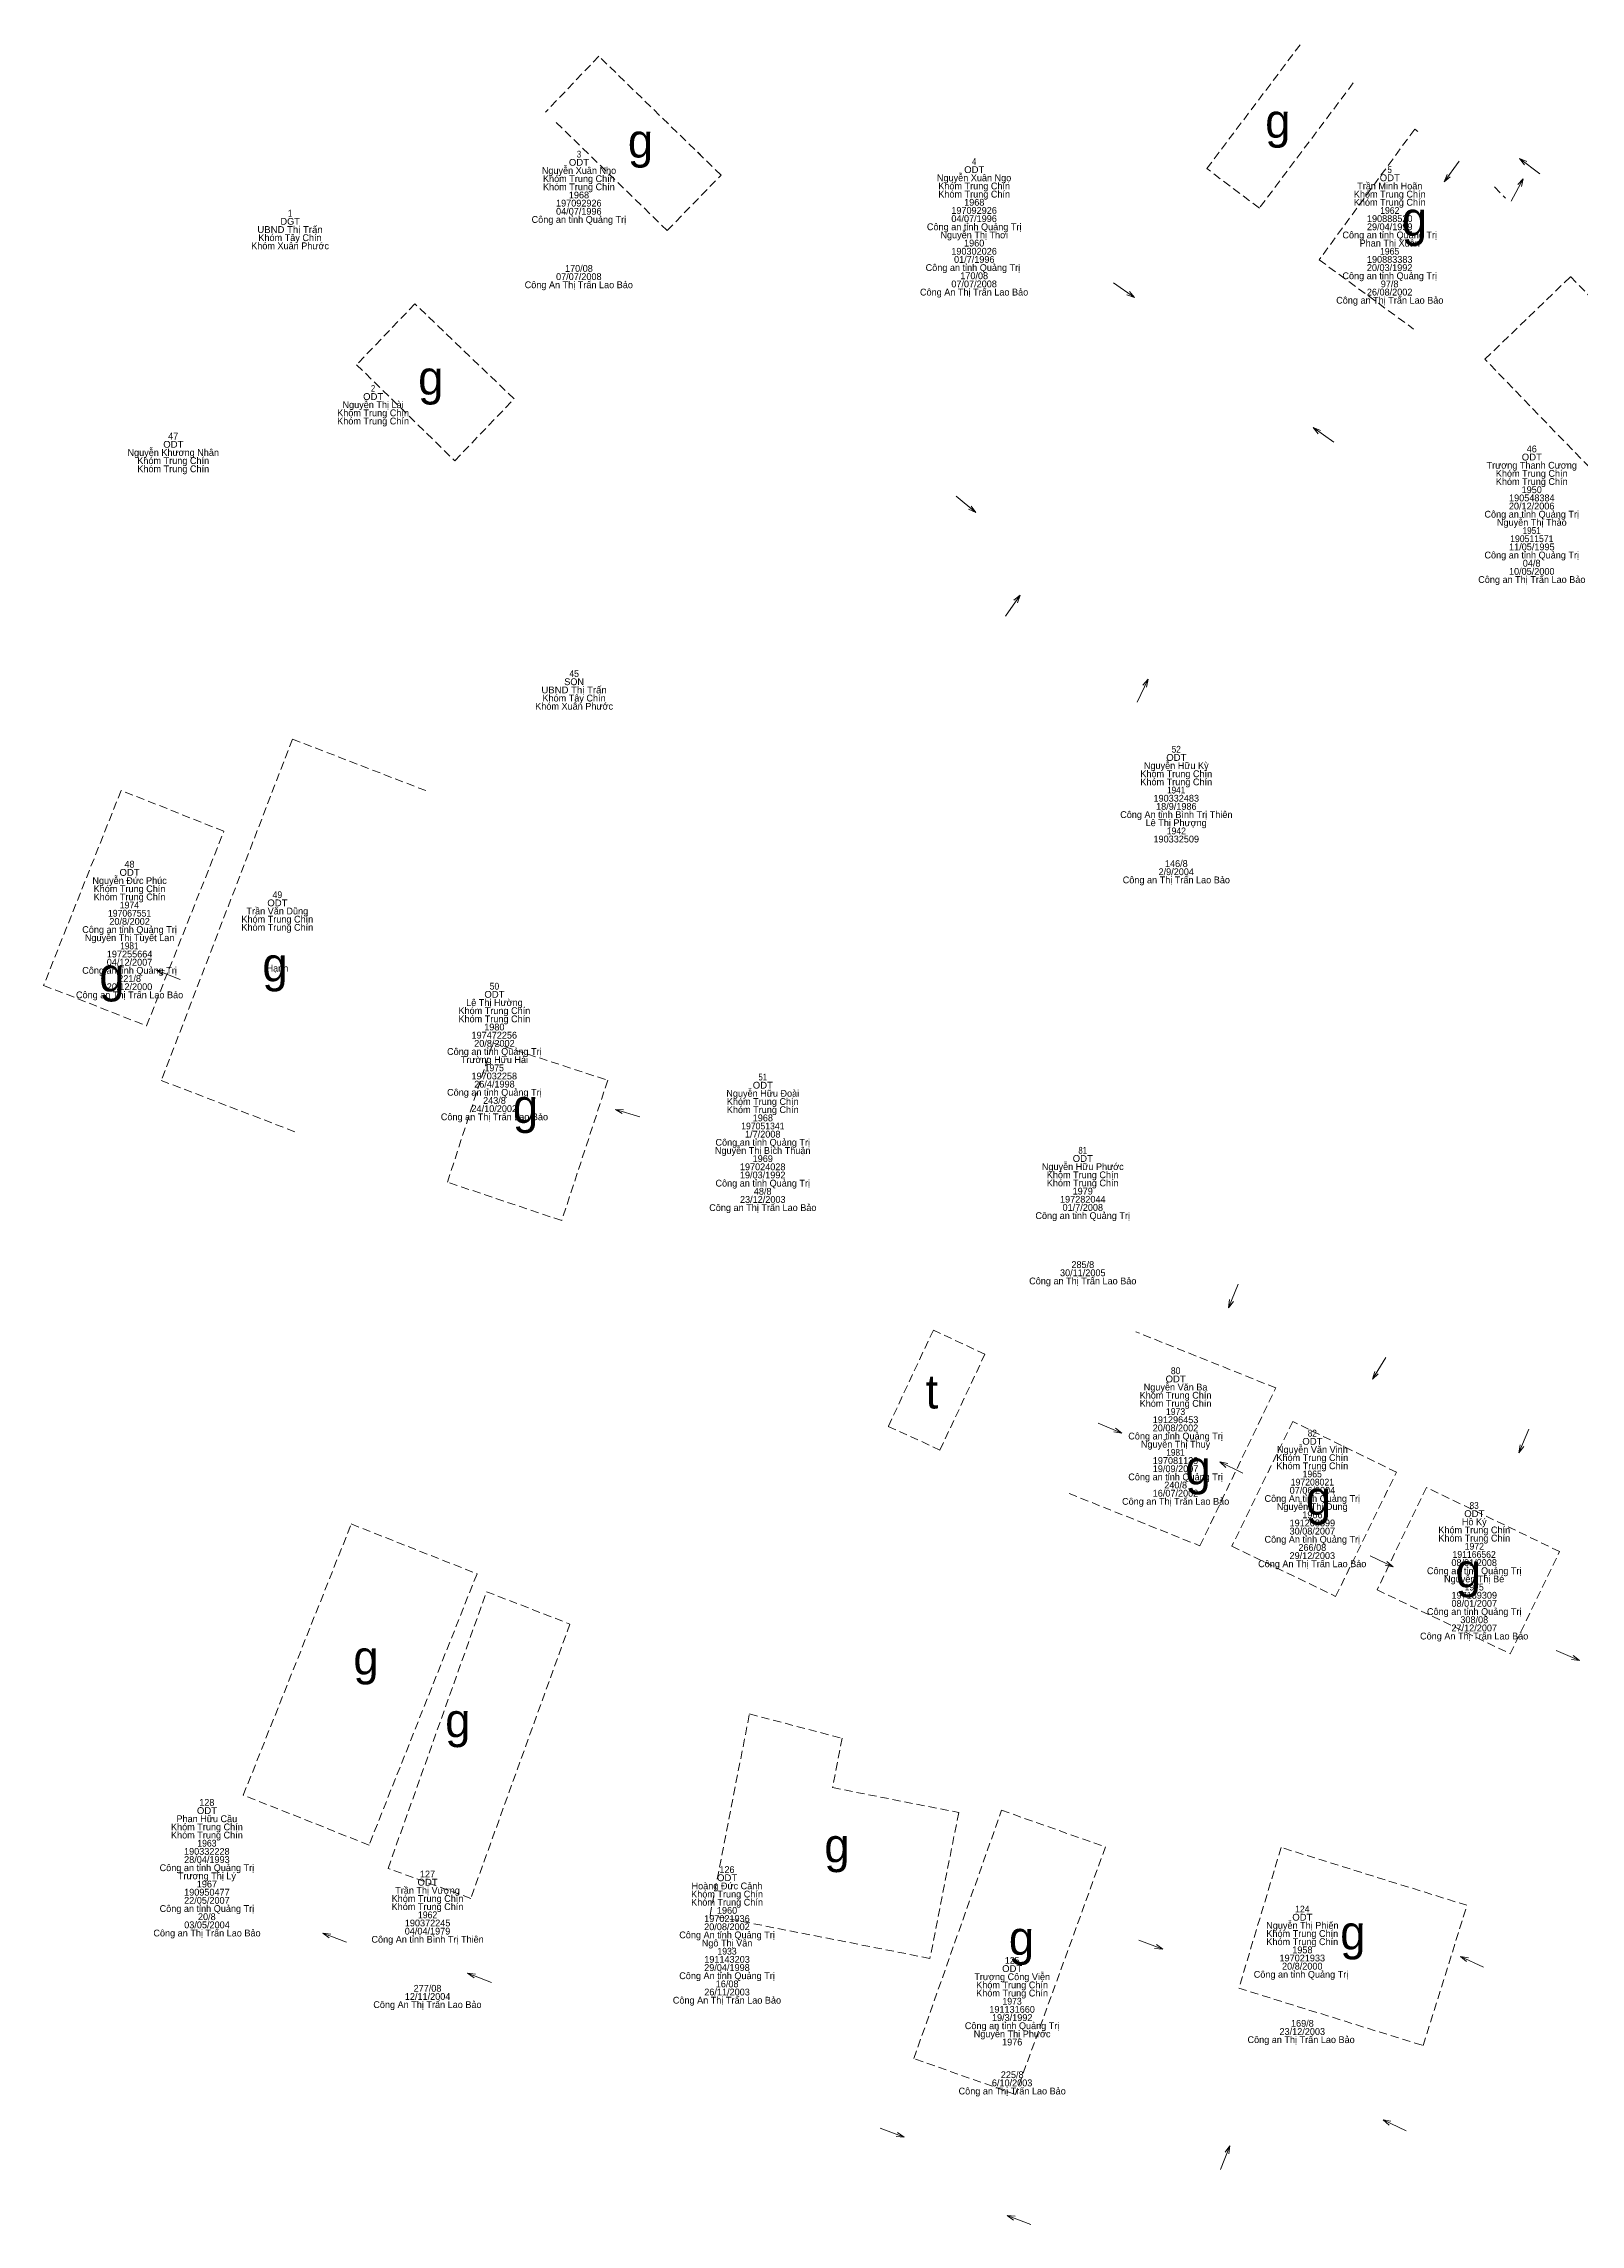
# Model space of a CAD drawing. Header units: metres. Extents: x 537497 to 538007, y 1836993 to 1837512.
# Drawn here: x 537497.3 to 537587.7, y 1837376.4 to 1837504.6 of the extents above; entities that cross this region are included whole.
import ezdxf
from ezdxf.enums import TextEntityAlignment as Align

# ---------------------------------------------------------------- set-up
doc = ezdxf.new("R2010")
doc.units = ezdxf.units.M
doc.header["$LTSCALE"] = 0.16
doc.linetypes.add('MEDIUM_DASHED', pattern=[4.5, 3, -1.5])
doc.layers.add('14', color=7, linetype='MEDIUM_DASHED', lineweight=13)
doc.layers.add('16', color=7, linetype='Continuous', lineweight=13)
doc.layers.add('15', color=7, linetype='Continuous')

msp = doc.modelspace()

# ---------------------------------------------------------------- linework, layer by layer
at = {"layer": '14'}
for p, q in [((537565.73, 1837497.29), (537571.26, 1837504.64)), ((537574.34, 1837502.33), (537568.82, 1837494.97)), ((537537.17, 1837496.91), (537533.99, 1837500)), ((537568.82, 1837494.97), (537565.73, 1837497.29)), ((537582.64, 1837496.21), (537583.28, 1837495.55)), ((537511.97, 1837463.75), (537519.85, 1837460.7)), ((537501.9, 1837460.73), (537497.34, 1837449.27)), ((537497.34, 1837449.27), (537503.39, 1837446.89))]:
    msp.add_line(p, q, dxfattribs=at)
for points in [[(537537.17, 1837496.91), (537529.98, 1837503.9), (537526.85, 1837500.61)], [(537527.48, 1837500), (537534, 1837493.65), (537537.17, 1837496.91)], [(537578.14, 1837499.48), (537577.95, 1837499.61), (537572.33, 1837491.93), (537577.88, 1837487.86)], [(537511.97, 1837463.75), (537504.26, 1837443.68), (537512.19, 1837440.63)], [(537503.39, 1837446.89), (537507.94, 1837458.33), (537501.9, 1837460.73)], [(537557.64, 1837419.39), (537565.32, 1837416.32), (537569.78, 1837425.6), (537561.55, 1837428.9)]]:
    msp.add_lwpolyline(points, dxfattribs=at)
for points in [[(537587.11, 1837490.94), (537595.77, 1837481.98), (537590.72, 1837477.14), (537582.08, 1837486.08)], [(537519.17, 1837489.34), (537515.74, 1837485.76), (537521.51, 1837480.11), (537525, 1837483.75)], [(537530.51, 1837443.69), (537527.8, 1837435.44), (537521.08, 1837437.7), (537523.75, 1837445.89)], [(537549.65, 1837429), (537547, 1837423.34), (537550.04, 1837421.95), (537552.68, 1837427.58)], [(537567.2, 1837416.29), (537573.3, 1837413.34), (537576.87, 1837420.64), (537570.78, 1837423.62)], [(537578.64, 1837419.75), (537575.74, 1837413.73), (537583.57, 1837409.97), (537586.47, 1837415.98)], [(537509.08, 1837401.66), (537515.43, 1837417.6), (537522.82, 1837414.67), (537516.47, 1837398.72)], [(537517.59, 1837397.35), (537523.38, 1837413.62), (537528.28, 1837411.72), (537522.45, 1837395.59)], [(537536.52, 1837394.6), (537538.84, 1837406.43), (537544.29, 1837405), (537543.72, 1837402.1), (537551.14, 1837400.64), (537549.45, 1837392.06)], [(537553.66, 1837400.77), (537559.77, 1837398.61), (537554.48, 1837384.06), (537548.5, 1837386.17)], [(537581.02, 1837395.18), (537570.1, 1837398.58), (537567.61, 1837390.31), (537578.45, 1837386.93)]]:
    msp.add_lwpolyline(points, close=True, dxfattribs=at)
at = {"layer": '16'}
for p, q in [((537584.11, 1837497.89), (537584.55, 1837497.71)), ((537579.68, 1837496.51), (537579.85, 1837496.95)), ((537584.33, 1837496.69), (537584.22, 1837496.23)), ((537561.47, 1837489.71), (537561.03, 1837489.87)), ((537571.98, 1837482.06), (537572.42, 1837481.9)), ((537552.14, 1837477.07), (537551.71, 1837477.27)), ((537554.75, 1837472.21), (537554.59, 1837471.76)), ((537562.27, 1837467.28), (537562.18, 1837466.81)), ((537503.97, 1837450.17), (537504.45, 1837450.12)), ((537530.96, 1837441.98), (537531.44, 1837441.96)), ((537567.01, 1837430.31), (537567.07, 1837430.79)), ((537575.46, 1837426.11), (537575.6, 1837426.57)), ((537560.73, 1837422.95), (537560.26, 1837423.01)), ((537584.07, 1837421.78), (537584.14, 1837422.25)), ((537566.49, 1837421.25), (537566.96, 1837421.15)), ((537576.68, 1837415.09), (537576.21, 1837415.17)), ((537587.64, 1837409.57), (537587.17, 1837409.64)), ((537513.75, 1837393.54), (537514.22, 1837393.49)), ((537563.14, 1837392.6), (537562.66, 1837392.65)), ((537580.64, 1837392.18), (537581.11, 1837392.1)), ((537522.27, 1837391.19), (537522.74, 1837391.14)), ((537576.09, 1837382.57), (537576.55, 1837382.48)), ((537547.94, 1837381.55), (537547.46, 1837381.59)), ((537567.09, 1837381.04), (537567.03, 1837380.57)), ((537553.98, 1837376.95), (537554.45, 1837376.9))]:
    msp.add_line(p, q, dxfattribs=at)
for points in [[(537585.3, 1837496.98), (537584.11, 1837497.89), (537584.4, 1837497.52)], [(537580.56, 1837497.72), (537579.68, 1837496.51), (537580.04, 1837496.81)], [(537583.62, 1837495.37), (537584.33, 1837496.69), (537584.01, 1837496.35)], [(537560.25, 1837490.58), (537561.47, 1837489.71), (537561.18, 1837490.07)], [(537573.2, 1837481.2), (537571.98, 1837482.06), (537572.28, 1837481.7)], [(537550.99, 1837478.03), (537552.14, 1837477.07), (537551.87, 1837477.45)], [(537553.9, 1837470.98), (537554.75, 1837472.21), (537554.39, 1837471.91)], [(537561.63, 1837465.92), (537562.27, 1837467.28), (537561.96, 1837466.92)], [(537505.37, 1837449.62), (537503.97, 1837450.17), (537504.35, 1837449.89)], [(537532.39, 1837441.54), (537530.96, 1837441.98), (537531.36, 1837441.73)], [(537567.57, 1837431.7), (537567.01, 1837430.31), (537567.29, 1837430.69)], [(537576.25, 1837427.39), (537575.46, 1837426.11), (537575.8, 1837426.43)], [(537559.34, 1837423.52), (537560.73, 1837422.95), (537560.35, 1837423.23)], [(537584.65, 1837423.17), (537584.07, 1837421.78), (537584.36, 1837422.15)], [(537567.84, 1837420.58), (537566.49, 1837421.25), (537566.85, 1837420.93)], [(537575.33, 1837415.73), (537576.68, 1837415.09), (537576.32, 1837415.39)], [(537586.26, 1837410.17), (537587.64, 1837409.57), (537587.27, 1837409.87)], [(537515.15, 1837393.01), (537513.75, 1837393.54), (537514.13, 1837393.26)], [(537561.73, 1837393.14), (537563.14, 1837392.6), (537562.76, 1837392.88)], [(537582, 1837391.55), (537580.64, 1837392.18), (537581, 1837391.88)], [(537523.67, 1837390.65), (537522.27, 1837391.19), (537522.65, 1837390.92)], [(537577.44, 1837381.92), (537576.09, 1837382.57), (537576.44, 1837382.26)], [(537546.53, 1837382.07), (537547.94, 1837381.55), (537547.55, 1837381.82)], [(537566.53, 1837379.65), (537567.09, 1837381.04), (537566.81, 1837380.67)], [(537555.38, 1837376.42), (537553.98, 1837376.95), (537554.36, 1837376.67)]]:
    msp.add_lwpolyline(points, dxfattribs=at)

# ---------------------------------------------------------------- texts
at = {"layer": '15'}
for s, width, p in [('ODT', 1.05, (537528.815, 1837497.46)), ('3', 0.85, (537528.815, 1837497.94)), ('4', 0.85, (537552.05, 1837497.51)), ('ODT', 1.05, (537552.055, 1837497.03)), ('ODT', 1.05, (537576.485, 1837496.55)), ('5', 0.85, (537576.48, 1837497.03)), ('UBND Thị Trấn', 1.05, (537511.825, 1837493.51)), ('1', 0.75, (537511.83, 1837494.47)), ('1962', 0.95, (537576.485, 1837494.63)), ('1965', 0.95, (537576.475, 1837492.23)), ('ODT', 1.05, (537516.715, 1837483.69)), ('2', 0.8, (537516.71, 1837484.17)), ('ODT', 1.05, (537504.965, 1837480.88)), ('ODT', 1.05, (537584.835, 1837480.13)), ('1951', 0.9, (537584.825, 1837475.81)), ('190511571', 0.95, (537584.835, 1837475.33)), ('45', 0.95, (537528.53, 1837467.4)), ('UBND Thị Trấn', 1.05, (537528.525, 1837466.44)), ('52', 0.9, (537563.93, 1837462.95)), ('ODT', 1.05, (537563.935, 1837462.47)), ('1941', 0.9, (537563.925, 1837460.55)), ('1942', 0.95, (537563.935, 1837458.15)), ('ODT', 1.05, (537502.395, 1837455.71)), ('1974', 0.95, (537502.385, 1837453.79)), ('ODT', 1.05, (537511.085, 1837453.92)), ('49', 0.95, (537511.085, 1837454.4)), ('197067551', 0.95, (537502.395, 1837453.31)), ('1981', 0.9, (537502.385, 1837451.39)), ('50', 0.95, (537523.845, 1837449.02)), ('ODT', 1.05, (537523.845, 1837448.54)), ('1975', 0.95, (537523.835, 1837444.22)), ('51', 0.85, (537539.62, 1837443.68)), ('ODT', 1.05, (537539.625, 1837443.2)), ('197051341', 0.95, (537539.625, 1837440.8)), ('ODT', 1.05, (537558.435, 1837438.89)), ('81', 0.85, (537558.43, 1837439.37)), ('ODT', 1.05, (537563.895, 1837425.93)), ('80', 0.95, (537563.895, 1837426.41)), ('1973', 0.95, (537563.89, 1837424.01)), ('ODT', 1.05, (537571.935, 1837422.26)), ('82', 0.9, (537571.93, 1837422.74)), ('1981', 0.9, (537563.885, 1837421.61)), ('197208021', 0.95, (537571.935, 1837419.86)), ('1965', 0.95, (537571.925, 1837420.34)), ('ODT', 1.05, (537581.455, 1837418.01)), ('83', 0.9, (537581.445, 1837418.49)), ('191166562', 0.95, (537581.445, 1837415.61)), ('1972', 0.95, (537581.455, 1837416.09)), ('1975', 0.95, (537581.445, 1837413.69)), ('ODT', 1.05, (537506.945, 1837400.55)), ('1963', 0.95, (537506.94, 1837398.63)), ('ODT', 1.05, (537519.915, 1837396.34)), ('ODT', 1.05, (537537.525, 1837396.6)), ('124', 0.95, (537571.345, 1837394.76)), ('1962', 0.95, (537519.915, 1837394.42)), ('ODT', 1.05, (537571.345, 1837394.28)), ('1933', 0.95, (537537.52, 1837392.28)), ('ODT', 1.05, (537554.285, 1837391.26)), ('125', 0.95, (537554.285, 1837391.74)), ('1973', 0.95, (537554.28, 1837389.34))]:
    msp.add_text(s, height=0.4, dxfattribs=dict(at, width=width)).set_placement(p, align=Align.CENTER)
for s, p in [('Nguyễn Xuân Nho', (537528.815, 1837496.98)), ('Khóm Trung Chín', (537528.81, 1837496.5)), ('Nguyễn Xuân Ngọ', (537552.045, 1837496.55)), ('Khóm Trung Chín', (537552.05, 1837496.07)), ('Trần Minh Hoãn', (537576.485, 1837496.07)), ('Khóm Trung Chín', (537528.81, 1837496.02)), ('197092926', (537528.805, 1837495.06)), ('1968', (537528.815, 1837495.54)), ('Khóm Trung Chín', (537552.05, 1837495.59)), ('1968', (537552.055, 1837495.11)), ('Khóm Trung Chín', (537576.48, 1837495.59)), ('Khóm Trung Chín', (537576.48, 1837495.11)), ('DGT', (537511.835, 1837493.99)), ('Công an tỉnh Quảng Trị', (537528.81, 1837494.1)), ('04/07/1996', (537528.805, 1837494.58)), ('Công an tỉnh Quảng Trị', (537552.05, 1837493.67)), ('04/07/1996', (537552.045, 1837494.15)), ('197092926', (537552.045, 1837494.63)), ('29/04/1999', (537576.48, 1837493.67)), ('190888520', (537576.48, 1837494.15)), ('Khóm Xuân Phước', (537511.83, 1837492.55)), ('Khóm Tây Chín', (537511.825, 1837493.03)), ('Nguyễn Thị Thơi', (537552.055, 1837493.19)), ('190302026', (537552.045, 1837492.23)), ('1960', (537552.05, 1837492.71)), ('Công an tỉnh Quảng Trị', (537576.48, 1837493.19)), ('Phan Thị Xuân', (537576.48, 1837492.71)), ('170/08', (537528.81, 1837491.22)), ('Công an tỉnh Quảng Trị ', (537552.05, 1837491.27)), ('01/7/1996', (537552.055, 1837491.75)), ('20/03/1992', (537576.475, 1837491.27)), ('190883383', (537576.48, 1837491.75)), ('Công An Thị Trấn Lao Bảo', (537528.805, 1837490.26)), ('07/07/2008', (537528.805, 1837490.74)), ('Công An Thị Trấn Lao Bảo', (537552.045, 1837489.83)), ('07/07/2008', (537552.045, 1837490.31)), ('170/08', (537552.05, 1837490.79)), ('Công an tỉnh Quảng Trị', (537576.48, 1837490.79)), ('26/08/2002', (537576.475, 1837489.83)), ('97/8', (537576.475, 1837490.31)), ('Công an Thị Trấn Lao Bảo', (537576.485, 1837489.35)), ('Nguyễn Thị Lài', (537516.71, 1837483.21)), ('Khóm Trung Chín', (537516.71, 1837482.73)), ('Khóm Trung Chín', (537516.71, 1837482.25)), ('47', (537504.955, 1837481.36)), ('Nguyễn Khương Nhân', (537504.96, 1837480.4)), ('Khóm Trung Chín', (537504.96, 1837479.92)), ('Khóm Trung Chín', (537504.96, 1837479.44)), ('Trương Thanh Cương', (537584.83, 1837479.65)), ('46', (537584.83, 1837480.61)), ('Khóm Trung Chín', (537584.83, 1837479.17)), ('Khóm Trung Chín', (537584.83, 1837478.69)), ('1950', (537584.83, 1837478.21)), ('20/12/2006', (537584.825, 1837477.25)), ('190548384', (537584.835, 1837477.73)), ('Công an tỉnh Quảng Trị', (537584.83, 1837476.77)), ('Nguyễn Thị Thảo', (537584.835, 1837476.29)), ('Công an tỉnh Quảng Trị', (537584.83, 1837474.37)), ('11/05/1995', (537584.835, 1837474.85)), ('10/05/2000', (537584.83, 1837473.41)), ('04/8', (537584.825, 1837473.89)), ('Công an Thị Trấn Lao Bảo', (537584.835, 1837472.93)), ('SON', (537528.53, 1837466.92)), ('Khóm Xuân Phước', (537528.53, 1837465.48)), ('Khóm Tây Chín', (537528.525, 1837465.96)), ('Khóm Trung Chín', (537563.93, 1837461.51)), ('Nguyễn Hữu Kỳ', (537563.93, 1837461.99)), ('Khóm Trung Chín', (537563.93, 1837461.03)), ('Công An tỉnh Bình Trị Thiên', (537563.935, 1837459.11)), ('190332483', (537563.93, 1837460.07)), ('18/9/1986', (537563.935, 1837459.59)), ('Lê Thị Phượng', (537563.925, 1837458.63)), ('190332509', (537563.93, 1837457.67)), ('Nguyễn Đức Phúc', (537502.395, 1837455.23)), ('48', (537502.39, 1837456.19)), ('Công an Thị Trấn Lao Bảo', (537563.935, 1837455.27)), ('2/9/2004', (537563.93, 1837455.75)), ('146/8', (537563.935, 1837456.23)), ('Khóm Trung Chín', (537502.39, 1837454.75)), ('Khóm Trung Chín', (537502.39, 1837454.27)), ('20/8/2002', (537502.395, 1837452.83)), ('Khóm Trung Chín', (537511.08, 1837452.96)), ('Khóm Trung Chín', (537511.08, 1837452.48)), ('Trần Văn Dũng', (537511.08, 1837453.44)), ('Công an tỉnh Quảng Trị', (537502.39, 1837452.35)), ('Nguyễn Thị Tuyết Lan', (537502.395, 1837451.87)), ('Công an tỉnh Quảng Trị', (537502.39, 1837449.95)), ('04/12/2007', (537502.39, 1837450.43)), ('197255664', (537502.395, 1837450.91)), ('Hạnh', (537511.085, 1837450.08)), ('20/12/2000', (537502.39, 1837448.99)), ('221/8', (537502.395, 1837449.47)), ('Công an Thị Trấn Lao Bảo', (537502.395, 1837448.51)), ('Khóm Trung Chín', (537523.84, 1837447.58)), ('Lê Thị Hường', (537523.845, 1837448.06)), ('Khóm Trung Chín', (537523.84, 1837447.1)), ('197472256', (537523.835, 1837446.14)), ('1980', (537523.84, 1837446.62)), ('Công an tỉnh Quảng Trị', (537523.84, 1837445.18)), ('20/8/2002', (537523.845, 1837445.66)), ('Trường Hữu Hải', (537523.845, 1837444.7)), ('197032258', (537523.835, 1837443.74)), ('Công an tỉnh Quảng Trị', (537523.84, 1837442.78)), ('26/4/1998', (537523.845, 1837443.26)), ('243/8', (537523.845, 1837442.3)), ('Nguyễn Hữu Đoài', (537539.62, 1837442.72)), ('Khóm Trung Chín', (537539.62, 1837442.24)), ('Công an Thị Trấn Lao Bảo', (537523.845, 1837441.34)), ('24/10/2002', (537523.835, 1837441.82)), ('Khóm Trung Chín', (537539.62, 1837441.76)), ('1968', (537539.625, 1837441.28)), ('Công an tỉnh Quảng Trị', (537539.62, 1837439.84)), ('1/7/2008', (537539.62, 1837440.32)), ('Nguyễn Thị Bích Thuận', (537539.615, 1837439.36)), ('197024028', (537539.615, 1837438.4)), ('1969', (537539.62, 1837438.88)), ('Nguyễn Hữu Phước', (537558.435, 1837438.41)), ('Công an tỉnh Quảng Trị', (537539.62, 1837437.44)), ('19/03/1992', (537539.615, 1837437.92)), ('Khóm Trung Chín', (537558.43, 1837437.93)), ('Khóm Trung Chín', (537558.43, 1837437.45)), ('Công an Thị Trấn Lao Bảo', (537539.625, 1837436)), ('23/12/2003', (537539.62, 1837436.48)), ('48/8', (537539.615, 1837436.96)), ('197282044', (537558.435, 1837436.49)), ('01/7/2008', (537558.435, 1837436.01)), ('1979', (537558.43, 1837436.97)), ('Công an tỉnh Quảng Trị', (537558.43, 1837435.53)), ('30/11/2005', (537558.435, 1837432.17)), ('285/8', (537558.435, 1837432.65)), ('Công an Thị Trấn Lao Bảo', (537558.435, 1837431.69)), ('Nguyễn Văn Ba', (537563.89, 1837425.45)), ('Khóm Trung Chín', (537563.89, 1837424.97)), ('Khóm Trung Chín', (537563.89, 1837424.49)), ('20/08/2002', (537563.885, 1837423.05)), ('191296453', (537563.89, 1837423.53)), ('Công an tỉnh Quảng Trị', (537563.89, 1837422.57)), ('Nguyễn Thị Thuý', (537563.89, 1837422.09)), ('Nguyễn Văn Vinh', (537571.935, 1837421.78)), ('197081139', (537563.89, 1837421.13)), ('19/09/2007', (537563.89, 1837420.65)), ('Khóm Trung Chín', (537571.93, 1837421.3)), ('Khóm Trung Chín', (537571.93, 1837420.82)), ('Công an tỉnh Quảng Trị', (537563.89, 1837420.17)), ('16/07/2002', (537563.885, 1837419.21)), ('240/8', (537563.895, 1837419.69)), ('07/06/2004', (537571.935, 1837419.38)), ('Công an Thị Trấn Lao Bảo', (537563.895, 1837418.73)), ('Công An tỉnh Quảng Trị', (537571.93, 1837418.9)), ('Nguyễn Thị Dung', (537571.925, 1837418.42)), ('1966', (537571.935, 1837417.94)), ('30/08/2007', (537571.93, 1837416.98)), ('191208899', (537571.93, 1837417.46)), ('Khóm Trung Chín', (537581.45, 1837417.05)), ('Khóm Trung Chín', (537581.45, 1837416.57)), ('Hồ Ký', (537581.45, 1837417.53)), ('Công An tỉnh Quảng Trị', (537571.93, 1837416.5)), ('29/12/2003', (537571.93, 1837415.54)), ('266/08', (537571.93, 1837416.02)), ('Công An Thị Trấn Lao Bảo', (537571.925, 1837415.06)), ('Công an tỉnh Quảng Trị', (537581.45, 1837414.65)), ('Nguyễn Thị Bé', (537581.445, 1837414.17)), ('08/01/2008', (537581.445, 1837415.13)), ('08/01/2007', (537581.45, 1837412.73)), ('197139309', (537581.45, 1837413.21)), ('Công an tỉnh Quảng Trị', (537581.45, 1837412.25)), ('308/08', (537581.45, 1837411.77)), ('Công An Thị Trấn Lao Bảo', (537581.445, 1837410.81)), ('27/12/2007', (537581.45, 1837411.29)), ('Phan Hữu Cầu', (537506.935, 1837400.07)), ('128', (537506.935, 1837401.03)), ('Khóm Trung Chín', (537506.94, 1837399.59)), ('Khóm Trung Chín', (537506.94, 1837399.11)), ('28/04/1993', (537506.94, 1837397.67)), ('190332228', (537506.935, 1837398.15)), ('Công an tỉnh Quảng Trị', (537506.94, 1837397.19)), ('Trương Thị Lý', (537506.94, 1837396.71)), ('1967', (537506.94, 1837396.23)), ('127', (537519.91, 1837396.82)), ('Hoàng Đức Cảnh', (537537.515, 1837396.12)), ('126', (537537.515, 1837397.08)), ('Công an tỉnh Quảng Trị', (537506.94, 1837394.79)), ('22/05/2007', (537506.94, 1837395.27)), ('190950477', (537506.94, 1837395.75)), ('Khóm Trung Chín', (537519.91, 1837395.38)), ('Khóm Trung Chín', (537519.91, 1837394.9)), ('Trần Thị Vượng', (537519.91, 1837395.86)), ('Khóm Trung Chín', (537537.52, 1837395.64)), ('Khóm Trung Chín', (537537.52, 1837395.16)), ('03/05/2004', (537506.945, 1837393.83)), ('20/8', (537506.935, 1837394.31)), ('190372245', (537519.915, 1837393.94)), ('20/08/2002', (537537.515, 1837393.72)), ('197021936', (537537.515, 1837394.2)), ('1960', (537537.52, 1837394.68)), ('Nguyễn Thị Phiến', (537571.345, 1837393.8)), ('Công an Thị Trấn Lao Bảo', (537506.945, 1837393.35)), ('Công An tỉnh Bình Trị Thiên', (537519.915, 1837392.98)), ('04/04/1979', (537519.91, 1837393.46)), ('Công An tỉnh Quảng Trị', (537537.52, 1837393.24)), ('Ngô Thị Vân', (537537.52, 1837392.76)), ('Khóm Trung Chín', (537571.34, 1837393.32)), ('Khóm Trung Chín', (537571.34, 1837392.84)), ('1958', (537571.345, 1837392.36)), ('29/04/1998', (537537.515, 1837391.32)), ('191143203', (537537.52, 1837391.8)), ('Công an tỉnh Quảng Trị ', (537571.34, 1837390.92)), ('197021933', (537571.34, 1837391.88)), ('20/8/2000', (537571.34, 1837391.4)), ('12/11/2004', (537519.915, 1837389.62)), ('277/08', (537519.91, 1837390.1)), ('Công An tỉnh Quảng Trị', (537537.52, 1837390.84)), ('26/11/2003', (537537.52, 1837389.88)), ('16/08', (537537.525, 1837390.36)), ('Trương Công Viễn', (537554.285, 1837390.78)), ('Khóm Trung Chín', (537554.28, 1837390.3)), ('Khóm Trung Chín', (537554.28, 1837389.82)), ('Công An Thị Trấn Lao Bảo', (537519.905, 1837389.14)), ('Công An Thị Trấn Lao Bảo', (537537.515, 1837389.4)), ('191131660', (537554.28, 1837388.86)), ('19/3/1992', (537554.285, 1837388.38)), ('Công an tỉnh Quảng Trị', (537554.28, 1837387.9)), ('Nguyễn Thị Phước', (537554.28, 1837387.42)), ('Công an Thị Trấn Lao Bảo ', (537571.345, 1837387.08)), ('23/12/2003', (537571.34, 1837387.56)), ('169/8', (537571.345, 1837388.04)), ('1976', (537554.285, 1837386.94)), ('6/10/2003', (537554.28, 1837384.54)), ('225/8', (537554.285, 1837385.02)), ('Công an Thị Trấn Lao Bảo', (537554.285, 1837384.06))]:
    msp.add_text(s, height=0.4, dxfattribs=at).set_placement(p, align=Align.CENTER)
at = {"layer": '16'}
for s, p in [('g', (537569.16, 1837499.1)), ('g', (537531.69, 1837497.93)), ('g', (537577.19, 1837493.34)), ('g', (537519.36, 1837484)), ('g', (537500.61, 1837448.9)), ('g', (537510.2, 1837449.5)), ('g', (537524.93, 1837441.17)), ('t', (537549.19, 1837424.39)), ('g', (537564.47, 1837419.92)), ('g', (537571.55, 1837418.14)), ('g', (537580.36, 1837413.87)), ('g', (537515.55, 1837408.75)), ('g', (537520.95, 1837405.06)), ('g', (537543.24, 1837397.71)), ('g', (537573.57, 1837392.58)), ('g', (537554.09, 1837392.26))]:
    msp.add_text(s, height=2, dxfattribs=at).set_placement(p)

doc.saveas('drawing.dxf')
